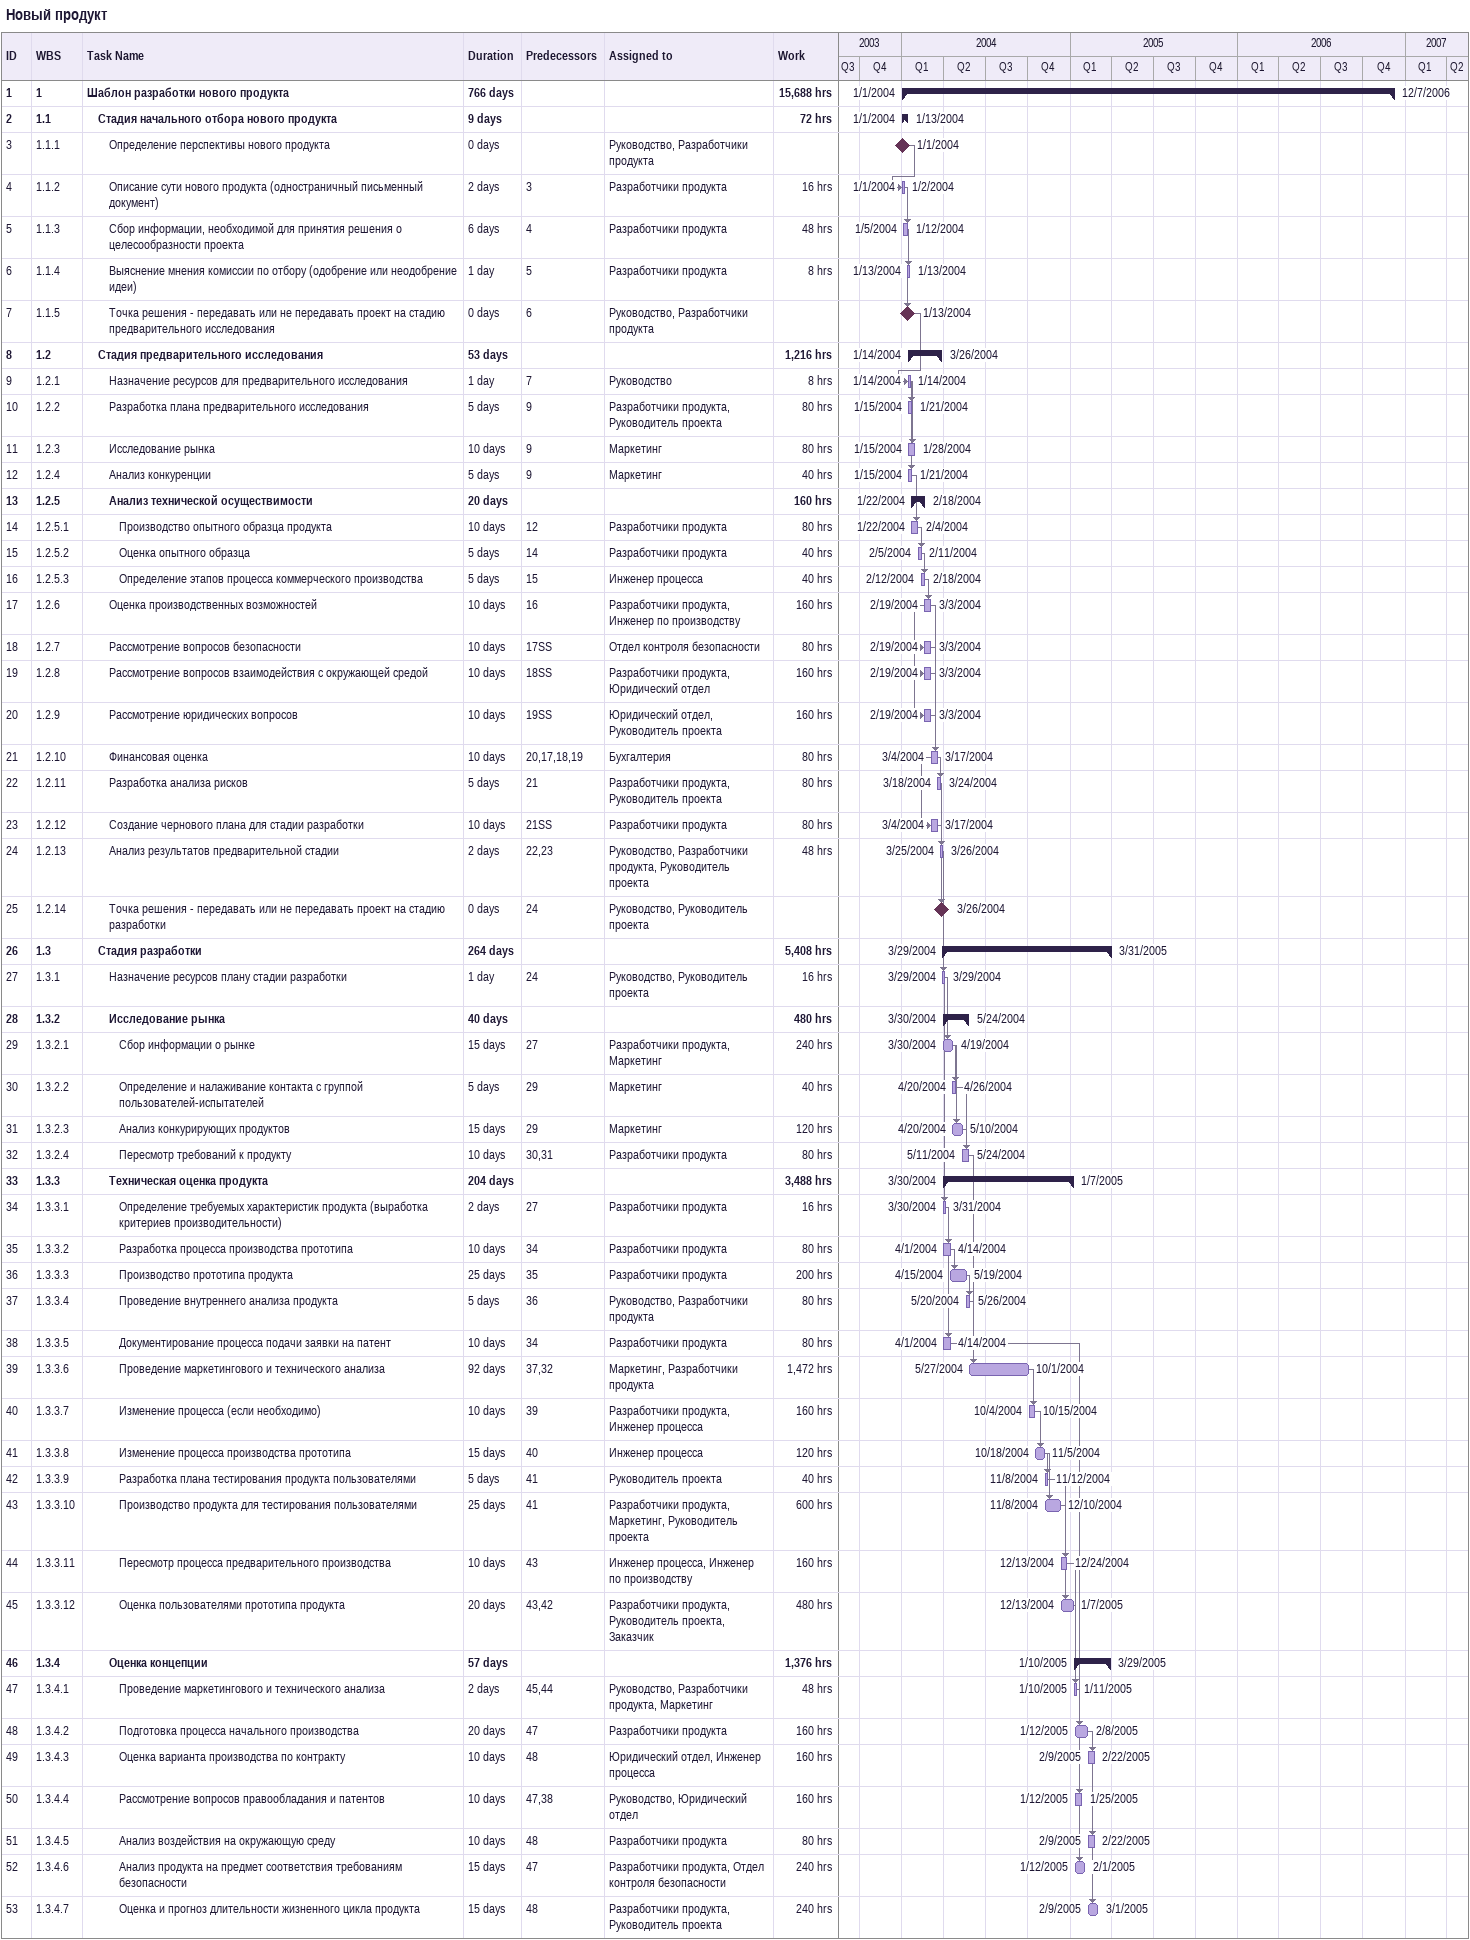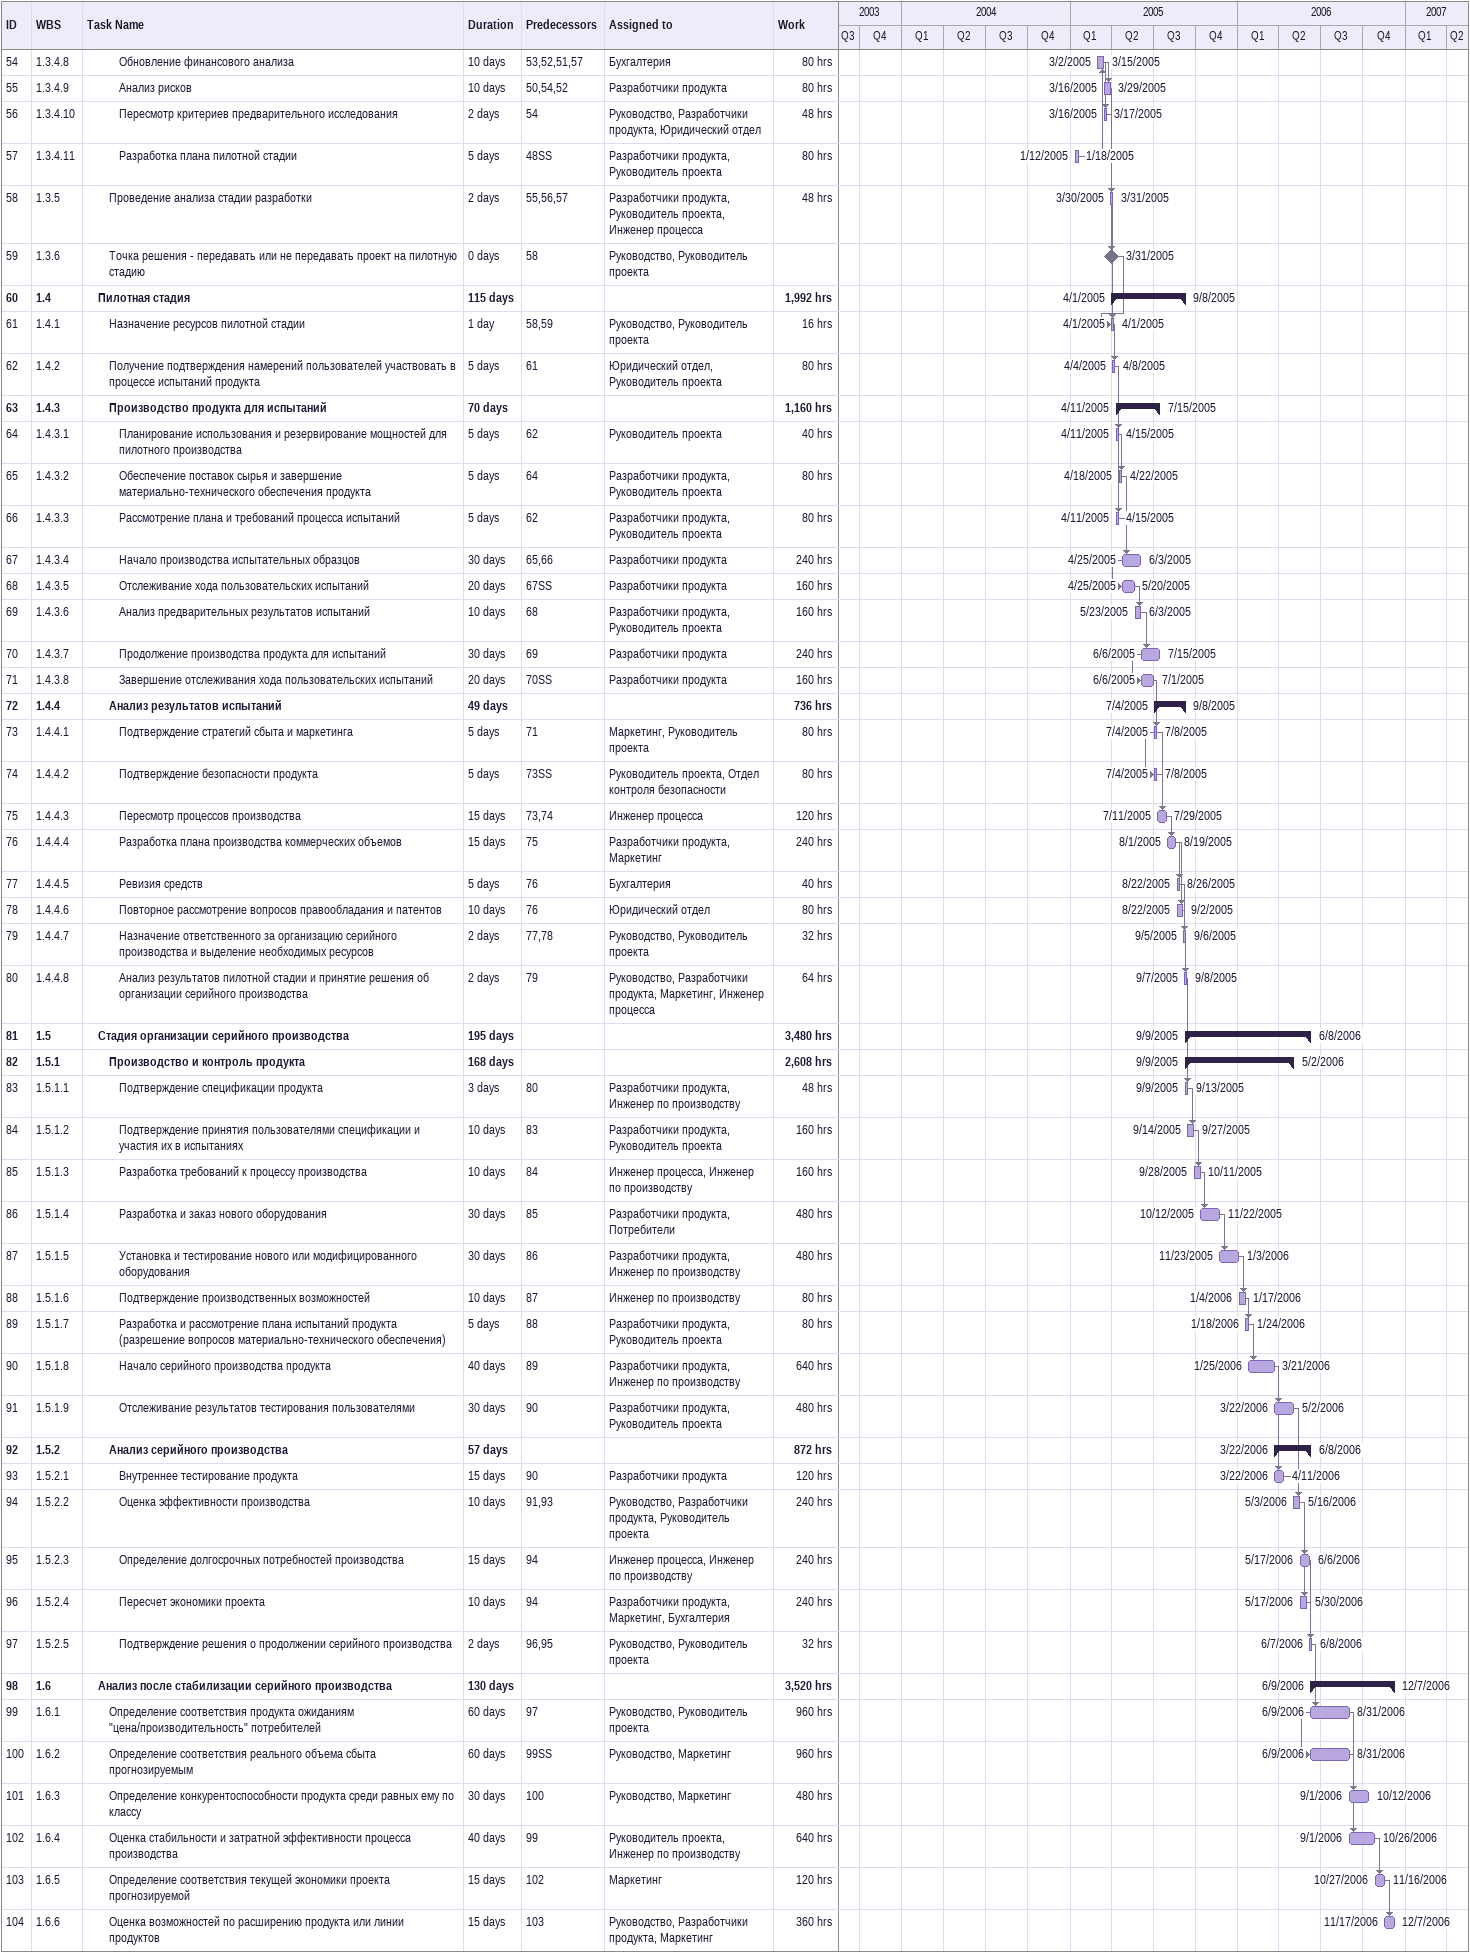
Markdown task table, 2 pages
Новый продукт

| ID | WBS | Task | Duration | Start | Finish | Predecessors | Resources | Work (h) |
|---|---|---|---|---|---|---|---|---|
| 1 | 1 | **Шаблон разработки нового продукта** | 766d | 2004-01-01 | 2006-12-07 |  |  | 15688 |
| 2 | 1.1 | **Стадия начального отбора нового продукта** | 9d | 2004-01-01 | 2004-01-13 |  |  | 72 |
| 3 | 1.1.1 | Определение перспективы нового продукта | 0d | 2004-01-01 | 2004-01-01 |  | Руководство, Разработчики продукта |  |
| 4 | 1.1.2 | Описание сути нового продукта (одностраничный письменный документ) | 2d | 2004-01-01 | 2004-01-02 | 3 | Разработчики продукта | 16 |
| 5 | 1.1.3 | Сбор информации, необходимой для принятия решения о целесообразности проекта | 6d | 2004-01-05 | 2004-01-12 | 4 | Разработчики продукта | 48 |
| 6 | 1.1.4 | Выяснение мнения комиссии по отбору (одобрение или неодобрение идеи) | 1d | 2004-01-13 | 2004-01-13 | 5 | Разработчики продукта | 8 |
| 7 | 1.1.5 | Точка решения - передавать или не передавать проект на стадию предварительного исследования | 0d | 2004-01-13 | 2004-01-13 | 6 | Руководство, Разработчики продукта |  |
| 8 | 1.2 | **Стадия предварительного исследования** | 53d | 2004-01-14 | 2004-03-26 |  |  | 1216 |
| 9 | 1.2.1 | Назначение ресурсов для предварительного исследования | 1d | 2004-01-14 | 2004-01-14 | 7 | Руководство | 8 |
| 10 | 1.2.2 | Разработка плана предварительного исследования | 5d | 2004-01-15 | 2004-01-21 | 9 | Разработчики продукта, Руководитель проекта | 80 |
| 11 | 1.2.3 | Исследование рынка | 10d | 2004-01-15 | 2004-01-28 | 9 | Маркетинг | 80 |
| 12 | 1.2.4 | Анализ конкуренции | 5d | 2004-01-15 | 2004-01-21 | 9 | Маркетинг | 40 |
| 13 | 1.2.5 | **Анализ технической осуществимости** | 20d | 2004-01-22 | 2004-02-18 |  |  | 160 |
| 14 | 1.2.5.1 | Производство опытного образца продукта | 10d | 2004-01-22 | 2004-02-04 | 12 | Разработчики продукта | 80 |
| 15 | 1.2.5.2 | Оценка опытного образца | 5d | 2004-02-05 | 2004-02-11 | 14 | Разработчики продукта | 40 |
| 16 | 1.2.5.3 | Определение этапов процесса коммерческого производства | 5d | 2004-02-12 | 2004-02-18 | 15 | Инженер процесса | 40 |
| 17 | 1.2.6 | Оценка производственных возможностей | 10d | 2004-02-19 | 2004-03-03 | 16 | Разработчики продукта, Инженер по производству | 160 |
| 18 | 1.2.7 | Рассмотрение вопросов безопасности | 10d | 2004-02-19 | 2004-03-03 | 17SS | Отдел контроля безопасности | 80 |
| 19 | 1.2.8 | Рассмотрение вопросов взаимодействия с окружающей средой | 10d | 2004-02-19 | 2004-03-03 | 18SS | Разработчики продукта, Юридический отдел | 160 |
| 20 | 1.2.9 | Рассмотрение юридических вопросов | 10d | 2004-02-19 | 2004-03-03 | 19SS | Юридический отдел, Руководитель проекта | 160 |
| 21 | 1.2.10 | Финансовая оценка | 10d | 2004-03-04 | 2004-03-17 | 20, 17, 18, 19 | Бухгалтерия | 80 |
| 22 | 1.2.11 | Разработка анализа рисков | 5d | 2004-03-18 | 2004-03-24 | 21 | Разработчики продукта, Руководитель проекта | 80 |
| 23 | 1.2.12 | Создание чернового плана для стадии разработки | 10d | 2004-03-04 | 2004-03-17 | 21SS | Разработчики продукта | 80 |
| 24 | 1.2.13 | Анализ результатов предварительной стадии | 2d | 2004-03-25 | 2004-03-26 | 22, 23 | Руководство, Разработчики продукта, Руководитель проекта | 48 |
| 25 | 1.2.14 | Точка решения - передавать или не передавать проект на стадию разработки | 0d | 2004-03-26 | 2004-03-26 | 24 | Руководство, Руководитель проекта |  |
| 26 | 1.3 | **Стадия разработки** | 264d | 2004-03-29 | 2005-03-31 |  |  | 5408 |
| 27 | 1.3.1 | Назначение ресурсов плану стадии разработки | 1d | 2004-03-29 | 2004-03-29 | 24 | Руководство, Руководитель проекта | 16 |
| 28 | 1.3.2 | **Исследование рынка** | 40d | 2004-03-30 | 2004-05-24 |  |  | 480 |
| 29 | 1.3.2.1 | Сбор информации о рынке | 15d | 2004-03-30 | 2004-04-19 | 27 | Разработчики продукта, Маркетинг | 240 |
| 30 | 1.3.2.2 | Определение и налаживание контакта с группой пользователей-испытателей | 5d | 2004-04-20 | 2004-04-26 | 29 | Маркетинг | 40 |
| 31 | 1.3.2.3 | Анализ конкурирующих продуктов | 15d | 2004-04-20 | 2004-05-10 | 29 | Маркетинг | 120 |
| 32 | 1.3.2.4 | Пересмотр требований к продукту | 10d | 2004-05-11 | 2004-05-24 | 30, 31 | Разработчики продукта | 80 |
| 33 | 1.3.3 | **Техническая оценка продукта** | 204d | 2004-03-30 | 2005-01-07 |  |  | 3488 |
| 34 | 1.3.3.1 | Определение требуемых характеристик продукта (выработка критериев производительности) | 2d | 2004-03-30 | 2004-03-31 | 27 | Разработчики продукта | 16 |
| 35 | 1.3.3.2 | Разработка процесса производства прототипа | 10d | 2004-04-01 | 2004-04-14 | 34 | Разработчики продукта | 80 |
| 36 | 1.3.3.3 | Производство прототипа продукта | 25d | 2004-04-15 | 2004-05-19 | 35 | Разработчики продукта | 200 |
| 37 | 1.3.3.4 | Проведение внутреннего анализа продукта | 5d | 2004-05-20 | 2004-05-26 | 36 | Руководство, Разработчики продукта | 80 |
| 38 | 1.3.3.5 | Документирование процесса подачи заявки на патент | 10d | 2004-04-01 | 2004-04-14 | 34 | Разработчики продукта | 80 |
| 39 | 1.3.3.6 | Проведение маркетингового и технического анализа | 92d | 2004-05-27 | 2004-10-01 | 37, 32 | Маркетинг, Разработчики продукта | 1472 |
| 40 | 1.3.3.7 | Изменение процесса (если необходимо) | 10d | 2004-10-04 | 2004-10-15 | 39 | Разработчики продукта, Инженер процесса | 160 |
| 41 | 1.3.3.8 | Изменение процесса производства прототипа | 15d | 2004-10-18 | 2004-11-05 | 40 | Инженер процесса | 120 |
| 42 | 1.3.3.9 | Разработка плана тестирования продукта пользователями | 5d | 2004-11-08 | 2004-11-12 | 41 | Руководитель проекта | 40 |
| 43 | 1.3.3.10 | Производство продукта для тестирования пользователями | 25d | 2004-11-08 | 2004-12-10 | 41 | Разработчики продукта, Маркетинг, Руководитель проекта | 600 |
| 44 | 1.3.3.11 | Пересмотр процесса предварительного производства | 10d | 2004-12-13 | 2004-12-24 | 43 | Инженер процесса, Инженер по производству | 160 |
| 45 | 1.3.3.12 | Оценка пользователями прототипа продукта | 20d | 2004-12-13 | 2005-01-07 | 43, 42 | Разработчики продукта, Руководитель проекта, Заказчик | 480 |
| 46 | 1.3.4 | **Оценка концепции** | 57d | 2005-01-10 | 2005-03-29 |  |  | 1376 |
| 47 | 1.3.4.1 | Проведение маркетингового и технического анализа | 2d | 2005-01-10 | 2005-01-11 | 45, 44 | Руководство, Разработчики продукта, Маркетинг | 48 |
| 48 | 1.3.4.2 | Подготовка процесса начального производства | 20d | 2005-01-12 | 2005-02-08 | 47 | Разработчики продукта | 160 |
| 49 | 1.3.4.3 | Оценка варианта производства по контракту | 10d | 2005-02-09 | 2005-02-22 | 48 | Юридический отдел, Инженер процесса | 160 |
| 50 | 1.3.4.4 | Рассмотрение вопросов правообладания и патентов | 10d | 2005-01-12 | 2005-01-25 | 47, 38 | Руководство, Юридический отдел | 160 |
| 51 | 1.3.4.5 | Анализ воздействия на окружающую среду | 10d | 2005-02-09 | 2005-02-22 | 48 | Разработчики продукта | 80 |
| 52 | 1.3.4.6 | Анализ продукта на предмет соответствия требованиям безопасности | 15d | 2005-01-12 | 2005-02-01 | 47 | Разработчики продукта, Отдел контроля безопасности | 240 |
| 53 | 1.3.4.7 | Оценка и прогноз длительности жизненного цикла продукта | 15d | 2005-02-09 | 2005-03-01 | 48 | Разработчики продукта, Руководитель проекта | 240 |
| 54 | 1.3.4.8 | Обновление финансового анализа | 10d | 2005-03-02 | 2005-03-15 | 53, 52, 51, 57 | Бухгалтерия | 80 |
| 55 | 1.3.4.9 | Анализ рисков | 10d | 2005-03-16 | 2005-03-29 | 50, 54, 52 | Разработчики продукта | 80 |
| 56 | 1.3.4.10 | Пересмотр критериев предварительного исследования | 2d | 2005-03-16 | 2005-03-17 | 54 | Руководство, Разработчики продукта, Юридический отдел | 48 |
| 57 | 1.3.4.11 | Разработка плана пилотной стадии | 5d | 2005-01-12 | 2005-01-18 | 48SS | Разработчики продукта, Руководитель проекта | 80 |
| 58 | 1.3.5 | Проведение анализа стадии разработки | 2d | 2005-03-30 | 2005-03-31 | 55, 56, 57 | Разработчики продукта, Руководитель проекта, Инженер процесса | 48 |
| 59 | 1.3.6 | Точка решения - передавать или не передавать проект на пилотную стадию | 0d | 2005-03-31 | 2005-03-31 | 58 | Руководство, Руководитель проекта |  |
| 60 | 1.4 | **Пилотная стадия** | 115d | 2005-04-01 | 2005-09-08 |  |  | 1992 |
| 61 | 1.4.1 | Назначение ресурсов пилотной стадии | 1d | 2005-04-01 | 2005-04-01 | 58, 59 | Руководство, Руководитель проекта | 16 |
| 62 | 1.4.2 | Получение подтверждения намерений пользователей участвовать в процессе испытаний продукта | 5d | 2005-04-04 | 2005-04-08 | 61 | Юридический отдел, Руководитель проекта | 80 |
| 63 | 1.4.3 | **Производство продукта для испытаний** | 70d | 2005-04-11 | 2005-07-15 |  |  | 1160 |
| 64 | 1.4.3.1 | Планирование использования и резервирование мощностей для пилотного производства | 5d | 2005-04-11 | 2005-04-15 | 62 | Руководитель проекта | 40 |
| 65 | 1.4.3.2 | Обеспечение поставок сырья и завершение материально-технического обеспечения продукта | 5d | 2005-04-18 | 2005-04-22 | 64 | Разработчики продукта, Руководитель проекта | 80 |
| 66 | 1.4.3.3 | Рассмотрение плана и требований процесса испытаний | 5d | 2005-04-11 | 2005-04-15 | 62 | Разработчики продукта, Руководитель проекта | 80 |
| 67 | 1.4.3.4 | Начало производства испытательных образцов | 30d | 2005-04-25 | 2005-06-03 | 65, 66 | Разработчики продукта | 240 |
| 68 | 1.4.3.5 | Отслеживание хода пользовательских испытаний | 20d | 2005-04-25 | 2005-05-20 | 67SS | Разработчики продукта | 160 |
| 69 | 1.4.3.6 | Анализ предварительных результатов испытаний | 10d | 2005-05-23 | 2005-06-03 | 68 | Разработчики продукта, Руководитель проекта | 160 |
| 70 | 1.4.3.7 | Продолжение производства продукта для испытаний | 30d | 2005-06-06 | 2005-07-15 | 69 | Разработчики продукта | 240 |
| 71 | 1.4.3.8 | Завершение отслеживания хода пользовательских испытаний | 20d | 2005-06-06 | 2005-07-01 | 70SS | Разработчики продукта | 160 |
| 72 | 1.4.4 | **Анализ результатов испытаний** | 49d | 2005-07-04 | 2005-09-08 |  |  | 736 |
| 73 | 1.4.4.1 | Подтверждение стратегий сбыта и маркетинга | 5d | 2005-07-04 | 2005-07-08 | 71 | Маркетинг, Руководитель проекта | 80 |
| 74 | 1.4.4.2 | Подтверждение безопасности продукта | 5d | 2005-07-04 | 2005-07-08 | 73SS | Руководитель проекта, Отдел контроля безопасности | 80 |
| 75 | 1.4.4.3 | Пересмотр процессов производства | 15d | 2005-07-11 | 2005-07-29 | 73, 74 | Инженер процесса | 120 |
| 76 | 1.4.4.4 | Разработка плана производства коммерческих объемов | 15d | 2005-08-01 | 2005-08-19 | 75 | Разработчики продукта, Маркетинг | 240 |
| 77 | 1.4.4.5 | Ревизия средств | 5d | 2005-08-22 | 2005-08-26 | 76 | Бухгалтерия | 40 |
| 78 | 1.4.4.6 | Повторное рассмотрение вопросов правообладания и патентов | 10d | 2005-08-22 | 2005-09-02 | 76 | Юридический отдел | 80 |
| 79 | 1.4.4.7 | Назначение ответственного за организацию серийного производства и выделение необходимых ресурсов | 2d | 2005-09-05 | 2005-09-06 | 77, 78 | Руководство, Руководитель проекта | 32 |
| 80 | 1.4.4.8 | Анализ результатов пилотной стадии и принятие решения об организации серийного производства | 2d | 2005-09-07 | 2005-09-08 | 79 | Руководство, Разработчики продукта, Маркетинг, Инженер процесса | 64 |
| 81 | 1.5 | **Стадия организации серийного производства** | 195d | 2005-09-09 | 2006-06-08 |  |  | 3480 |
| 82 | 1.5.1 | **Производство и контроль продукта** | 168d | 2005-09-09 | 2006-05-02 |  |  | 2608 |
| 83 | 1.5.1.1 | Подтверждение спецификации продукта | 3d | 2005-09-09 | 2005-09-13 | 80 | Разработчики продукта, Инженер по производству | 48 |
| 84 | 1.5.1.2 | Подтверждение принятия пользователями спецификации и участия их в испытаниях | 10d | 2005-09-14 | 2005-09-27 | 83 | Разработчики продукта, Руководитель проекта | 160 |
| 85 | 1.5.1.3 | Разработка требований к процессу производства | 10d | 2005-09-28 | 2005-10-11 | 84 | Инженер процесса, Инженер по производству | 160 |
| 86 | 1.5.1.4 | Разработка и заказ нового оборудования | 30d | 2005-10-12 | 2005-11-22 | 85 | Разработчики продукта, Потребители | 480 |
| 87 | 1.5.1.5 | Установка и тестирование нового или модифицированного оборудования | 30d | 2005-11-23 | 2006-01-03 | 86 | Разработчики продукта, Инженер по производству | 480 |
| 88 | 1.5.1.6 | Подтверждение производственных возможностей | 10d | 2006-01-04 | 2006-01-17 | 87 | Инженер по производству | 80 |
| 89 | 1.5.1.7 | Разработка и рассмотрение плана испытаний продукта (разрешение вопросов материально-технического обеспечения) | 5d | 2006-01-18 | 2006-01-24 | 88 | Разработчики продукта, Руководитель проекта | 80 |
| 90 | 1.5.1.8 | Начало серийного производства продукта | 40d | 2006-01-25 | 2006-03-21 | 89 | Разработчики продукта, Инженер по производству | 640 |
| 91 | 1.5.1.9 | Отслеживание результатов тестирования пользователями | 30d | 2006-03-22 | 2006-05-02 | 90 | Разработчики продукта, Руководитель проекта | 480 |
| 92 | 1.5.2 | **Анализ серийного производства** | 57d | 2006-03-22 | 2006-06-08 |  |  | 872 |
| 93 | 1.5.2.1 | Внутреннее тестирование продукта | 15d | 2006-03-22 | 2006-04-11 | 90 | Разработчики продукта | 120 |
| 94 | 1.5.2.2 | Оценка эффективности производства | 10d | 2006-05-03 | 2006-05-16 | 91, 93 | Руководство, Разработчики продукта, Руководитель проекта | 240 |
| 95 | 1.5.2.3 | Определение долгосрочных потребностей производства | 15d | 2006-05-17 | 2006-06-06 | 94 | Инженер процесса, Инженер по производству | 240 |
| 96 | 1.5.2.4 | Пересчет экономики проекта | 10d | 2006-05-17 | 2006-05-30 | 94 | Разработчики продукта, Маркетинг, Бухгалтерия | 240 |
| 97 | 1.5.2.5 | Подтверждение решения о продолжении серийного производства | 2d | 2006-06-07 | 2006-06-08 | 96, 95 | Руководство, Руководитель проекта | 32 |
| 98 | 1.6 | **Анализ после стабилизации серийного производства** | 130d | 2006-06-09 | 2006-12-07 |  |  | 3520 |
| 99 | 1.6.1 | Определение соответствия продукта ожиданиям "цена/производительность" потребителей | 60d | 2006-06-09 | 2006-08-31 | 97 | Руководство, Руководитель проекта | 960 |
| 100 | 1.6.2 | Определение соответствия реального объема сбыта прогнозируемым | 60d | 2006-06-09 | 2006-08-31 | 99SS | Руководство, Маркетинг | 960 |
| 101 | 1.6.3 | Определение конкурентоспособности продукта среди равных ему по классу | 30d | 2006-09-01 | 2006-10-12 | 100 | Руководство, Маркетинг | 480 |
| 102 | 1.6.4 | Оценка стабильности и затратной эффективности процесса производства | 40d | 2006-09-01 | 2006-10-26 | 99 | Руководитель проекта, Инженер по производству | 640 |
| 103 | 1.6.5 | Определение соответствия текущей экономики проекта прогнозируемой | 15d | 2006-10-27 | 2006-11-16 | 102 | Маркетинг | 120 |
| 104 | 1.6.6 | Оценка возможностей по расширению продукта или линии продуктов | 15d | 2006-11-17 | 2006-12-07 | 103 | Руководство, Разработчики продукта, Маркетинг | 360 |
